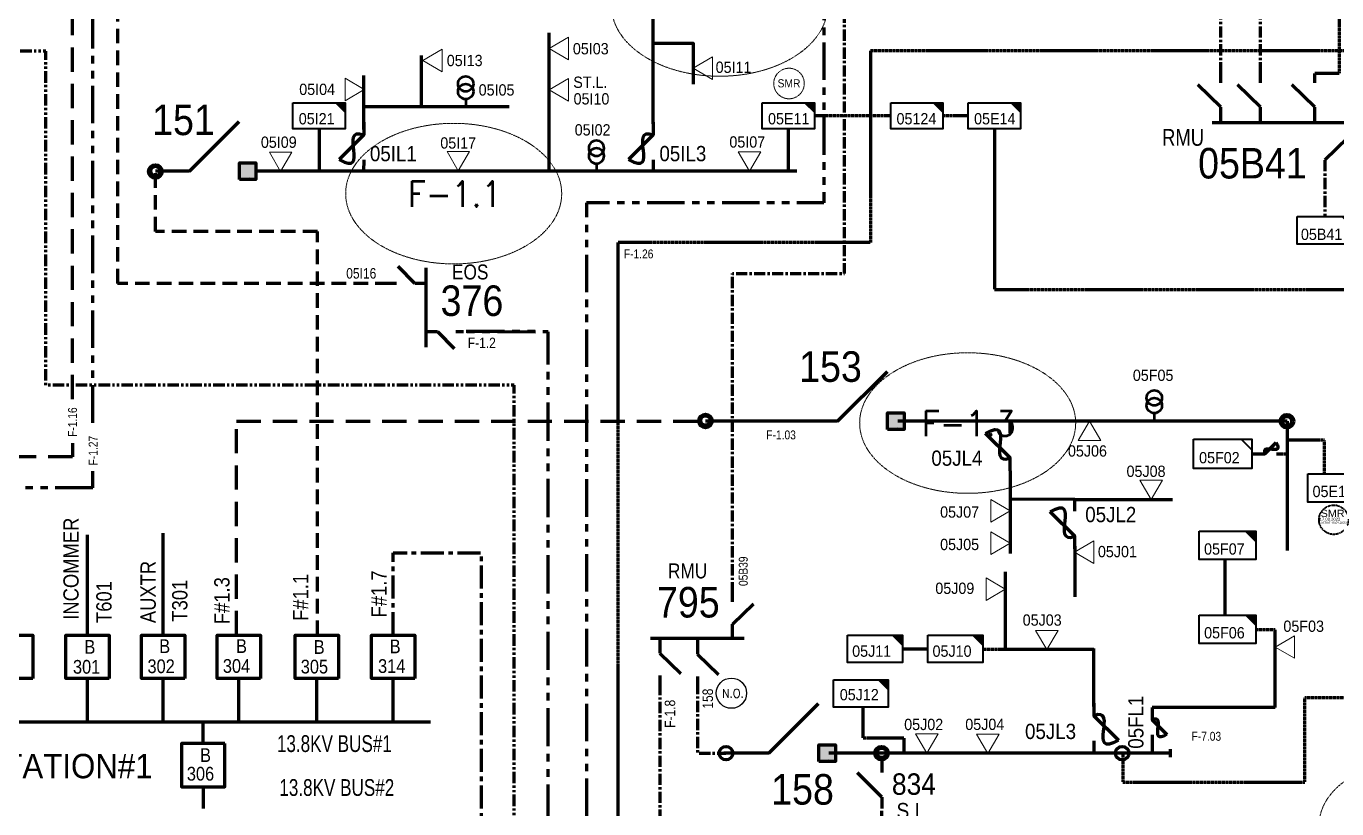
# Model space of a CAD drawing. Header units: metres. Extents: x 65984 to 144644, y -19036 to 23726.
# Drawn here: x 118147.8 to 118576.5, y 20156.4 to 20412.6 of the extents above; entities that cross this region are included whole.
import ezdxf
from ezdxf.enums import TextEntityAlignment as Align

# ---------------------------------------------------------------- set-up
doc = ezdxf.new("R2010")
doc.units = ezdxf.units.M
doc.header["$MEASUREMENT"] = 0
for name, pattern in [('( Center )', [2, 1.25, -0.25, 0.25, -0.25]), ('( Phantom )', [2.5, 1.25, -0.25, 0.25, -0.25, 0.25, -0.25]), ('DGN Style 3', [0.013877, 0, -0.013877]), ('HIDDEN2', [2381.25, 1587.5, -793.75])]:
    doc.linetypes.add(name, pattern=pattern)
doc.layers.get('0').update_dxf_attribs({"color": 95, "lineweight": 40})
for name, color, linetype, lineweight in [('ABS', 7, 'Continuous', 40), ('ABS NUMBER', 112, 'Continuous', 30), ('d_eos', 111, 'Continuous', 40), ('d_eos no', 121, 'Continuous', 40), ('d_fco', 5, 'Continuous', 40), ('d_fco text', 95, 'Continuous', 40), ('d_oh branch', 94, 'Continuous', 40), ('d_switch', 95, 'Continuous', 40), ('d_tf', 1, 'Continuous', 40), ('d_tf no', 6, 'Continuous', 40), ('d_tf_200', 1, 'Continuous', 40), ('d_ug cable', 95, 'Continuous', 40), ('d_ug main line', 95, 'Continuous', 40), ('FDR  1  05', 172, 'Continuous', 40), ('FDR  1  16', 234, 'Continuous', 40), ('fedr no', 95, 'Continuous', 40), ('GRID STATION 01', 7, 'Continuous', 40), ('Level 37', 7, 'Continuous', 0), ('O H MAIN FEEDER', 4, 'Continuous', 100), ('SW N O', 114, 'Continuous', 30)]:
    doc.layers.add(name, color=color, linetype=linetype, lineweight=lineweight)
doc.styles.get("Standard").update_dxf_attribs({"font": 'txt.shx'})
doc.styles.add('Style-Arial', font='arial.ttf')
doc.styles.add('Style-ENGINEERING', font='ENGINEERING.shx')
doc.styles.add('Style-msdefault', font='msdefault.shx')
doc.styles.add('Style-STANDARD', font='STANDARD.shx')

# ---------------------------------------------------------------- blocks, each defined once
blk = doc.blocks.new('TFU_33')
at = {"layer": 'd_tf_200', "color": 31, "linetype": 'Continuous', "lineweight": 53}
blk.add_line((0, 10), (0, 0), dxfattribs=at)
at = {"layer": 'd_tf_200', "color": 31, "linetype": 'Continuous', "lineweight": 53, "extrusion": (0, 0, -1)}
for centre in [(0, 30), (0, 20)]:
    blk.add_circle(centre, 10, dxfattribs=at)
blk = doc.blocks.new('ABS2_1_1')
at = {"color": 0, "linetype": 'ByBlock', "lineweight": -2, "ltscale": 500}
for q in [(-29900, 43500), (0, 0)]:
    blk.add_line((0, 13600), q, dxfattribs=at)
at = {"color": 0, "linetype": 'ByBlock', "lineweight": -2, "ltscale": 500, "flags": 128}
for points in [[(5000, 43600), (-5000, 43600), (-5000, 53600), (5000, 53600)], [(3791, 49653), (3791, 49653), (3791, 49653)]]:
    blk.add_lwpolyline(points, close=True, dxfattribs=at)
at = {"color": 0, "linetype": 'ByBlock', "lineweight": -2, "ltscale": 500}
for points in [[(5000, 43600), (-5000, 43600), (5000, 53600), (-5000, 53600)], [(3791, 49653), (3791, 49653), (3791, 49653)]]:
    blk.add_solid(points, dxfattribs=at)
blk = doc.blocks.new('*U730')
at = {"layer": 'd_fco', "color": 31, "linetype": 'Continuous', "lineweight": 100}
blk.add_line((-4.6, 4.21), (-10.13, 4.21), dxfattribs=at)
at = {"layer": 'd_fco', "color": 31, "linetype": 'Continuous', "lineweight": 100, "extrusion": (0, 0, -1), "flags": 128}
blk.add_lwpolyline([(-13.02, 4.21), (-7.07, 4.21), (4.4, -7.26)], dxfattribs=at)
at = {"layer": 'd_fco', "color": 31, "linetype": 'Continuous', "lineweight": 100}
blk.add_open_spline([(-4.4, -7.26), (-13, 7.69), (11.58, -7.67), (7.07, 4.21)], degree=3, dxfattribs=at)
blk = doc.blocks.new('*U733')
at = {"layer": 'd_fco', "color": 17, "linetype": 'Continuous', "lineweight": 100}
blk.add_line((-4.6, 4.21), (-10.13, 4.21), dxfattribs=at)
at = {"layer": 'd_fco', "color": 17, "linetype": 'Continuous', "lineweight": 100, "flags": 128}
blk.add_lwpolyline([(13.02, 4.21), (7.07, 4.21), (-4.4, -7.26)], dxfattribs=at)
at = {"layer": 'd_fco', "color": 17, "linetype": 'Continuous', "lineweight": 100}
blk.add_open_spline([(-4.4, -7.26), (-13, 7.69), (11.58, -7.67), (7.07, 4.21)], degree=3, dxfattribs=at)
blk = doc.blocks.new('*U734')
at = {"layer": 'd_fco', "color": 22, "linetype": 'Continuous', "lineweight": 100}
blk.add_line((-4.6, 4.21), (-10.13, 4.21), dxfattribs=at)
at = {"layer": 'd_fco', "color": 22, "linetype": 'Continuous', "lineweight": 100, "flags": 128}
blk.add_lwpolyline([(13.02, 4.21), (7.07, 4.21), (-4.4, -7.26)], dxfattribs=at)
at = {"layer": 'd_fco', "color": 22, "linetype": 'Continuous', "lineweight": 100}
blk.add_open_spline([(-4.4, -7.26), (-13, 7.69), (11.58, -7.67), (7.07, 4.21)], degree=3, dxfattribs=at)
blk = doc.blocks.new('TFU_36')
at = {"layer": 'd_tf_200', "color": 17, "linetype": 'Continuous', "lineweight": 53}
blk.add_line((0, 10), (0, 0), dxfattribs=at)
for centre in [(0, 30), (0, 20)]:
    blk.add_circle(centre, 10, dxfattribs=at)
blk = doc.blocks.new('TF_8')
at = {"color": 0, "linetype": 'ByBlock', "lineweight": -2}
blk.add_line((6.3, 4.95), (9.9, 1.35), dxfattribs=at)
blk.add_3dface([(-10.1, 4.95), (9.9, 4.95), (9.9, -5.05), (-10.1, -5.05)], dxfattribs=at)
blk = doc.blocks.new('exist.us-1000kva')
at = {"color": 0, "linetype": 'ByBlock', "lineweight": -2, "flags": 128}
blk.add_lwpolyline([(39.99, 12.92), (32.8, 20), (40, 20)], close=True, dxfattribs=at)
at = {"color": 0, "linetype": 'ByBlock', "lineweight": -2, "extrusion": (0, 0, -1)}
blk.add_solid([(-39.99, 12.92), (-32.8, 20), (-40, 20)], dxfattribs=at)
at = {"color": 0, "linetype": 'ByBlock', "lineweight": -2, "xscale": 2, "yscale": 2}
blk.add_blockref('TF_8', (20.2, 10.1), dxfattribs=at)
blk = doc.blocks.new('*U747')
at = {"layer": 'ABS', "color": 7, "linetype": 'Continuous', "lineweight": 211, "ltscale": 0.118412}
for p, q in [((-8.34, 8.15), (-15.75, 8.15)), ((-8.34, 8.15), (7.94, -8.13)), ((15.74, 8.15), (8.33, 8.15))]:
    blk.add_line(p, q, dxfattribs=at)
blk = doc.blocks.new('*U892')
at = {"layer": 'SW N O', "color": 3}
blk.add_circle((0, 0), 16.8, dxfattribs=at)
at = {"layer": 'SW N O', "color": 3, "style": 'Style-STANDARD'}
blk.add_text('N.O.', height=9.6, dxfattribs=at).set_placement((1.7, -0.2), align=Align.MIDDLE_CENTER)
blk = doc.blocks.new('TRA1_158')
at = {"layer": 'd_tf', "color": 31, "linetype": 'Continuous', "lineweight": 0, "ltscale": 0.000258695, "flags": 128}
blk.add_lwpolyline([(10, -17), (0, 0), (-10, -17)], close=True, dxfattribs=at)
blk = doc.blocks.new('TRA1_157')
at = {"layer": 'd_tf', "color": 31, "linetype": 'Continuous', "lineweight": 0, "ltscale": 0.000258695, "xscale": 1.000046566207833, "yscale": 1.000046566207833, "zscale": 1.000046566207833, "rotation": 180}
blk.add_blockref('TRA1_158', (0, 0), dxfattribs=at)
blk = doc.blocks.new('TRA1_164')
at = {"layer": 'd_tf', "color": 22, "linetype": 'Continuous', "lineweight": 0, "ltscale": 0.000236265, "extrusion": (0, 0, -1), "flags": 128}
blk.add_lwpolyline([(-10, -17), (0, 0), (10, -17)], close=True, dxfattribs=at)
blk = doc.blocks.new('TRA1_163')
at = {"layer": 'd_tf', "color": 22, "linetype": 'Continuous', "lineweight": 0, "ltscale": 0.000236265, "xscale": 1.000046566207833, "yscale": 1.000046566207833, "zscale": 1.000046566207833, "rotation": 180}
blk.add_blockref('TRA1_164', (0, 0), dxfattribs=at)
blk = doc.blocks.new('TRA1_166')
at = {"layer": 'd_tf', "color": 17, "linetype": 'Continuous', "lineweight": 0, "ltscale": 0.000236169, "extrusion": (0, 0, -1), "flags": 128}
blk.add_lwpolyline([(-10, -17), (0, 0), (10, -17)], close=True, dxfattribs=at)
blk = doc.blocks.new('TRA1_165')
at = {"layer": 'd_tf', "color": 17, "linetype": 'Continuous', "lineweight": 0, "ltscale": 0.000236169, "xscale": 1.000046566207834, "yscale": 1.000046566207834, "zscale": 1.000046566207834, "rotation": 180}
blk.add_blockref('TRA1_166', (0, 0), dxfattribs=at)
blk = doc.blocks.new('TRA1_168')
at = {"layer": 'd_tf', "color": 17, "linetype": 'Continuous', "lineweight": 0, "ltscale": 0.000236265, "extrusion": (0, 0, -1), "flags": 128}
blk.add_lwpolyline([(-10, -17), (0, 0), (10, -17)], close=True, dxfattribs=at)
blk = doc.blocks.new('TRA1_167')
at = {"layer": 'd_tf', "color": 17, "linetype": 'Continuous', "lineweight": 0, "ltscale": 0.000236265, "xscale": 1.000046566207833, "yscale": 1.000046566207833, "zscale": 1.000046566207833, "rotation": 180}
blk.add_blockref('TRA1_168', (0, 0), dxfattribs=at)
blk = doc.blocks.new('*U3828')
at = {"color": 2, "linetype": 'DGN Style 3'}
blk.add_circle((0, 0), 40.1, dxfattribs=at)
at = {"color": 1, "style": 'Style-ENGINEERING', "width": 1.09375}
blk.add_text('SMR', height=20.04, dxfattribs=at).set_placement((29.5, 7.3), align=Align.RIGHT)
at = {"color": 7, "true_color": 0xffffff, "insert": (-35.1, -5.1), "char_height": 5.833, "width": 324.554, "attachment_point": 1}
blk.add_mtext('\\fCalibri|b0|i0|c178178|p39;ACTIVE 18.09.2023\\P', dxfattribs=at)

msp = doc.modelspace()

# ---------------------------------------------------------------- linework, layer by layer
at = {"layer": 'd_eos', "color": 7, "linetype": 'Continuous', "lineweight": 211, "ltscale": 0.679005}
for p, q in [((118538.54, 20394.03), (118538.54, 20397.06)), ((118551.52, 20394.03), (118551.52, 20397.06)), ((118569.27, 20394.03), (118569.27, 20397.06)), ((118538.54, 20386.03), (118531.02, 20393.33)), ((118551.52, 20386.03), (118544, 20393.33)), ((118569.27, 20386.03), (118561.75, 20393.33)), ((118538.54, 20381.04), (118538.54, 20386.03)), ((118551.52, 20381.04), (118551.52, 20386.03)), ((118569.27, 20381.04), (118569.27, 20386.03)), ((118535.68, 20381.04), (118586.22, 20381.04)), ((118580.04, 20376.05), (118572.52, 20368.75))]:
    msp.add_line(p, q, dxfattribs=at)
at = {"layer": 'd_eos', "color": 7, "linetype": 'Continuous', "lineweight": 211, "ltscale": 0.54966}
for p, q in [((118274.91, 20328.32), (118269.46, 20333.93)), ((118278.64, 20307.54), (118278.64, 20333.45)), ((118268.94, 20328.32), (118266.68, 20328.32)), ((118278.64, 20328.32), (118274.91, 20328.32)), ((118278.64, 20312.67), (118282.36, 20312.67)), ((118282.36, 20312.67), (118287.81, 20307.06)), ((118288.33, 20312.67), (118290.59, 20312.67))]:
    msp.add_line(p, q, dxfattribs=at)
at = {"layer": 'd_eos', "color": 7, "linetype": 'Continuous', "lineweight": 211, "ltscale": 0.625574}
for p, q in [((118378.85, 20224.12), (118378.85, 20226.88)), ((118378.85, 20216.82), (118385.71, 20223.48)), ((118378.85, 20212.26), (118378.85, 20216.82)), ((118352.04, 20212.26), (118382.64, 20212.26)), ((118355.04, 20211.9), (118355.04, 20207.35)), ((118367.38, 20211.6), (118367.38, 20207.04)), ((118355.05, 20207.35), (118361.91, 20200.69)), ((118367.38, 20207.04), (118374.24, 20200.38)), ((118355.04, 20200.05), (118355.04, 20197.28)), ((118367.38, 20199.75), (118367.38, 20196.98))]:
    msp.add_line(p, q, dxfattribs=at)
at = {"layer": 'd_oh branch', "color": 31, "linetype": 'Continuous', "lineweight": 100}
for p, q in [((118352.87, 20380.54), (118352.87, 20428.51)), ((118318.84, 20365.11), (118318.84, 20410.38)), ((118277.09, 20386.2), (118277.09, 20402.96)), ((118258.18, 20378.7), (118258.19, 20396.46)), ((118305.72, 20386.2), (118258.19, 20386.2))]:
    msp.add_line(p, q, dxfattribs=at)
at = {"layer": 'd_oh branch', "color": 17, "linetype": 'Continuous', "lineweight": 100}
for p, q in [((118469.6, 20267.07), (118469.61, 20239.99)), ((118490.77, 20257.65), (118469.61, 20257.69)), ((118490.77, 20257.65), (118522.72, 20257.65)), ((118490.76, 20242.36), (118490.76, 20225.81))]:
    msp.add_line(p, q, dxfattribs=at)
at = {"layer": 'd_oh branch', "color": 22, "linetype": 'Continuous', "lineweight": 100}
for p, q in [((118468.06, 20208.51), (118468.06, 20233.95)), ((118497, 20208.51), (118468.06, 20208.51)), ((118497, 20189.89), (118497, 20208.9)), ((118556.32, 20189.56), (118516.08, 20189.56)), ((118516.08, 20189.56), (118516.08, 20187.08)), ((118516.08, 20178.3), (118516.08, 20174.6)), ((118522.1, 20173.3), (118522.1, 20175.91))]:
    msp.add_line(p, q, dxfattribs=at)
at = {"layer": 'd_oh branch', "color": 31, "linetype": 'Continuous', "lineweight": 100, "flags": 128}
msp.add_lwpolyline([(118352.87, 20407), (118366, 20407), (118366, 20393.61)], dxfattribs=at)
at = {"layer": 'd_oh branch', "color": 22, "linetype": 'Continuous', "lineweight": 100, "flags": 128}
msp.add_lwpolyline([(118556.32, 20189.56), (118556.32, 20215.02)], dxfattribs=at)
at = {"layer": 'd_oh branch', "color": 17, "linetype": 'Continuous', "lineweight": 100}
msp.add_circle((118560.17, 20283.27), 1.55, dxfattribs=at)
at = {"layer": 'd_ug cable', "color": 31, "linetype": 'DGN Style 3', "lineweight": 100}
for p, q in [((118430.57, 20383.21), (118405.6, 20383.21)), ((118455.94, 20383.21), (118447.42, 20383.21)), ((118243.57, 20378.94), (118243.57, 20365.11)), ((118397.07, 20378.94), (118397.07, 20365.11))]:
    msp.add_line(p, q, dxfattribs=at)
at = {"layer": 'd_ug cable', "color": 7, "linetype": 'HIDDEN2', "lineweight": 158, "ltscale": 0.003}
msp.add_line((118266.74, 20328.32), (118177.59, 20328.32), dxfattribs=at)
at = {"layer": 'd_ug cable', "color": 17, "linetype": 'DGN Style 3', "lineweight": 100}
for p, q in [((118548.65, 20272.57), (118551.72, 20272.57)), ((118558.49, 20272.57), (118560.51, 20272.57))]:
    msp.add_line(p, q, dxfattribs=at)
at = {"layer": 'd_ug cable', "color": 7, "linetype": 'Continuous', "lineweight": 158}
for p, q in [((118167.81, 20213.23), (118167.81, 20246.04)), ((118192.56, 20213.23), (118192.56, 20246.58))]:
    msp.add_line(p, q, dxfattribs=at)
at = {"layer": 'd_ug cable', "color": 22, "linetype": 'DGN Style 3', "lineweight": 100}
for p, q in [((118539.95, 20219.81), (118539.95, 20237.97)), ((118556.32, 20215.02), (118550.01, 20215.02)), ((118434.36, 20208.73), (118442.75, 20208.73)), ((118468.06, 20208.51), (118460.65, 20208.51))]:
    msp.add_line(p, q, dxfattribs=at)
at = {"layer": 'd_ug cable', "color": 22, "linetype": 'DGN Style 3', "lineweight": 211}
msp.add_line((118566.03, 20192.86), (118591.02, 20192.86), dxfattribs=at)
at = {"layer": 'd_ug cable', "color": 7, "linetype": 'DGN Style 3', "lineweight": 158, "flags": 128}
msp.add_lwpolyline([(118577.23, 20562.46), (118577.23, 20481.67), (118577.23, 20481.67), (118577.23, 20397.06), (118569.27, 20397.06)], dxfattribs=at)
at = {"layer": 'd_ug cable', "color": 7, "linetype": 'HIDDEN2', "lineweight": 158, "ltscale": 0.003}
msp.add_lwpolyline([(118187.71, 20418.85), (118177.59, 20418.85), (118177.59, 20328.32)], dxfattribs=at)
at = {"layer": 'd_ug cable', "color": 111, "linetype": 'DGN Style 3', "lineweight": 158, "flags": 128}
msp.add_lwpolyline([(118615.69, 20404.5), (118423.9, 20404.5), (118423.9, 20341.7), (118341.29, 20341.7), (118341.29, 19972.63)], dxfattribs=at)
at = {"layer": 'd_ug cable', "color": 31, "linetype": 'DGN Style 3', "lineweight": 100, "flags": 128}
msp.add_lwpolyline([(118464.47, 20378.94), (118464.47, 20326.38), (118634.95, 20326.38), (118634.95, 20346.29)], dxfattribs=at)
at = {"layer": 'd_ug cable', "color": 31, "linetype": 'HIDDEN2', "lineweight": 200, "ltscale": 0.003}
msp.add_lwpolyline([(118243.02, 20213.23), (118243.02, 20345.36), (118192.76, 20345.36), (118192.76, 20345.36), (118190.04, 20345.36), (118190.04, 20365.14)], dxfattribs=at)
at = {"layer": 'd_ug cable', "color": 17, "linetype": 'DGN Style 3', "lineweight": 100, "flags": 128}
msp.add_lwpolyline([(118572.47, 20266.06), (118572.47, 20277.08), (118560.22, 20277.08)], dxfattribs=at)
at = {"layer": 'd_ug cable', "color": 22, "linetype": 'DGN Style 3', "lineweight": 211, "flags": 128}
msp.add_lwpolyline([(118506.51, 20175.15), (118506.51, 20165.16), (118566.03, 20165.16), (118566.03, 20192.86)], dxfattribs=at)
at = {"layer": 'd_ug cable', "color": 22, "linetype": 'DGN Style 3', "lineweight": 100, "flags": 128}
msp.add_lwpolyline([(118435, 20174.6), (118435, 20179.5), (118421.6, 20179.5), (118421.6, 20189.67)], dxfattribs=at)
at = {"layer": 'd_ug cable', "color": 2, "linetype": 'DGN Style 3', "lineweight": 13}
msp.add_circle((118397.3, 20393.79), 5, dxfattribs=at)
at = {"layer": 'd_ug main line', "color": 7, "linetype": '( Center )', "lineweight": 140, "ltscale": 2.94}
msp.add_line((118572.52, 20368.75), (118572.52, 20350.21), dxfattribs=at)
at = {"layer": 'd_ug main line', "color": 160, "linetype": 'HIDDEN2', "lineweight": 140, "ltscale": 0.005}
for points in [[(118162.94, 20290.51), (118162.94, 20651.95), (118367.4, 20651.95), (118367.4, 20866.48), (118478.22, 20866.48)], [(118162.94, 20276.05), (118162.94, 20276.05), (118162.94, 20271.62), (117882.05, 20271.62), (117882.05, 20213.23)]]:
    msp.add_lwpolyline(points, dxfattribs=at)
at = {"layer": 'd_ug main line', "color": 234, "linetype": '( Phantom )', "lineweight": 158, "ltscale": 9.8, "flags": 128}
for points in [[(118169.55, 20282.76), (118169.55, 20640.82), (118222.88, 20640.82), (118222.88, 20631.15)], [(118169.55, 20261.5), (118169.55, 20266.95)], [(118169.55, 20261.5), (118069.42, 20261.5), (118069.42, 20073.71), (117956.8, 20073.71), (117956.8, 20128.11)]]:
    msp.add_lwpolyline(points, dxfattribs=at)
at = {"layer": 'd_ug main line', "color": 4, "linetype": '( Phantom )', "lineweight": 140, "ltscale": 9.8, "flags": 128}
msp.add_lwpolyline([(118628.27, 20579.58), (118628.27, 20570.17), (118599.44, 20570.17), (118599.44, 20445.7), (118408.64, 20445.7), (118408.64, 20354.72), (118331.09, 20354.72), (118331.09, 20005.02), (117769.6, 20005.02)], dxfattribs=at)
at = {"layer": 'd_ug main line', "color": 7, "linetype": '( Center )', "lineweight": 140, "ltscale": 2.94, "flags": 128}
for points in [[(118538.54, 20397.06), (118538.54, 20502.11), (118566.51, 20502.11), (118566.51, 20553.77), (118619.81, 20553.77)], [(118551.52, 20397.06), (118551.52, 20423.98), (118556.54, 20423.98)]]:
    msp.add_lwpolyline(points, dxfattribs=at)
at = {"layer": 'd_ug main line', "color": 98, "linetype": '( Center )', "lineweight": 140, "ltscale": 2.94, "flags": 128}
for points in [[(118378.85, 20226.88), (118378.85, 20331.58), (118415.49, 20331.58), (118415.49, 20432.66), (118598.39, 20432.66)], [(118355.04, 20197.28), (118355.04, 20064.11)]]:
    msp.add_lwpolyline(points, dxfattribs=at)
at = {"layer": 'd_ug main line', "color": 13, "linetype": '( Phantom )', "lineweight": 158, "ltscale": 3, "flags": 128}
msp.add_lwpolyline([(118267.81, 20091.92), (118307.44, 20091.92), (118307.44, 20295.06), (118154.21, 20295.06), (118154.21, 20404.43), (118114.71, 20404.43)], dxfattribs=at)
at = {"layer": 'd_ug main line', "color": 7, "linetype": '( Phantom )', "lineweight": 158, "ltscale": 10, "flags": 128}
msp.add_lwpolyline([(118242.81, 20077.59), (118318.53, 20077.59), (118318.53, 20312.56), (118290.57, 20312.64), (118290.57, 20312.64), (118315.5, 20312.56)], dxfattribs=at)
at = {"layer": 'd_ug main line', "color": 17, "linetype": 'HIDDEN2', "lineweight": 140, "ltscale": 0.005}
msp.add_lwpolyline([(118216.58, 20213.23), (118216.58, 20283.27), (118370, 20283.27)], dxfattribs=at)
at = {"layer": 'd_ug main line', "color": 22, "linetype": '( Center )', "lineweight": 140, "ltscale": 2.94, "flags": 128}
msp.add_lwpolyline([(118367.38, 20197.61), (118367.38, 20174.6), (118376.65, 20174.6)], dxfattribs=at)
at = {"layer": 'd_ug main line', "color": 22, "linetype": '( Phantom )', "lineweight": 100, "ltscale": 10, "flags": 128}
msp.add_lwpolyline([(125145.86, 19951.46), (118427.64, 19951.46), (118427.64, 20158.21)], dxfattribs=at)
at = {"layer": 'FDR  1  16', "color": 55, "linetype": '( Center )', "lineweight": 140, "ltscale": 6, "flags": 128}
msp.add_lwpolyline([(118267.83, 20213.23), (118267.83, 20240.2), (118296.64, 20240.2), (118296.64, 20125.13), (118378.32, 20125.13)], dxfattribs=at)
at = {"layer": 'fedr no', "color": 82, "linetype": 'DGN Style 3', "lineweight": 13, "true_color": 0x1dc70e}
for centre, major_axis in [((118374.58, 20419.17), (35.33, 0)), ((118287.61, 20357.75), (35.33, 0)), ((118455.74, 20282.66), (35.33, 0)), ((118603.74, 20151.15), (33.02, 0))]:
    msp.add_ellipse(centre, major_axis=major_axis, ratio=0.651175, dxfattribs=at)
at = {"layer": 'GRID STATION 01', "color": 7, "lineweight": 211, "ltscale": 0.379284}
for p, q in [((118167.81, 20184.74), (118167.81, 20199.04)), ((118192.56, 20184.74), (118192.56, 20199.04))]:
    msp.add_line(p, q, dxfattribs=at)
at = {"layer": 'GRID STATION 01', "color": 17, "lineweight": 211, "ltscale": 0.379284}
msp.add_line((118217.29, 20184.74), (118217.29, 20199.04), dxfattribs=at)
at = {"layer": 'GRID STATION 01', "color": 31, "lineweight": 211, "ltscale": 0.379284}
msp.add_line((118242.81, 20184.74), (118242.81, 20199.04), dxfattribs=at)
at = {"layer": 'GRID STATION 01', "color": 55, "lineweight": 211, "ltscale": 0.379284}
msp.add_line((118267.81, 20184.74), (118267.81, 20199.04), dxfattribs=at)
at = {"layer": 'GRID STATION 01', "lineweight": 211, "ltscale": 0.379284}
for p, q in [((118280.01, 20184.74), (118105.12, 20184.75)), ((118205.63, 20177.73), (118205.63, 20184.74)), ((118205.63, 20163.54), (118205.63, 20156.53))]:
    msp.add_line(p, q, dxfattribs=at)
at = {"layer": 'GRID STATION 01', "color": 215, "lineweight": 106, "ltscale": 0.379284, "flags": 128}
msp.add_lwpolyline([(118149.91, 20199.04), (118135.71, 20199.04), (118135.71, 20213.23), (118149.91, 20213.23)], close=True, dxfattribs=at)
at = {"layer": 'GRID STATION 01', "color": 7, "lineweight": 106, "ltscale": 0.379284, "flags": 128}
for points in [[(118174.91, 20199.04), (118160.71, 20199.04), (118160.71, 20213.23), (118174.91, 20213.23)], [(118199.66, 20199.04), (118185.47, 20199.04), (118185.47, 20213.23), (118199.66, 20213.23)]]:
    msp.add_lwpolyline(points, close=True, dxfattribs=at)
at = {"layer": 'GRID STATION 01', "color": 17, "lineweight": 106, "ltscale": 0.379284, "flags": 128}
msp.add_lwpolyline([(118224.39, 20199.04), (118210.2, 20199.04), (118210.2, 20213.23), (118224.39, 20213.23)], close=True, dxfattribs=at)
at = {"layer": 'GRID STATION 01', "color": 31, "lineweight": 106, "ltscale": 0.379284, "flags": 128}
msp.add_lwpolyline([(118249.91, 20199.04), (118235.71, 20199.04), (118235.71, 20213.23), (118249.91, 20213.23)], close=True, dxfattribs=at)
at = {"layer": 'GRID STATION 01', "color": 55, "lineweight": 106, "ltscale": 0.379284, "flags": 128}
msp.add_lwpolyline([(118274.91, 20199.04), (118260.71, 20199.04), (118260.71, 20213.23), (118274.91, 20213.23)], close=True, dxfattribs=at)
at = {"layer": 'GRID STATION 01', "lineweight": 106, "ltscale": 0.379284, "flags": 128}
msp.add_lwpolyline([(118212.72, 20177.73), (118198.53, 20177.73), (118198.53, 20163.54), (118212.72, 20163.54)], close=True, dxfattribs=at)
at = {"layer": 'O H MAIN FEEDER', "color": 31, "lineweight": 211, "ltscale": 0.488306}
for p, q in [((118200.2, 20365.11), (118190.09, 20365.11)), ((118399.89, 20365.11), (118222.43, 20365.11))]:
    msp.add_line(p, q, dxfattribs=at)
at = {"layer": 'O H MAIN FEEDER', "color": 17, "lineweight": 211, "ltscale": 0.488306}
for p, q in [((118406.4, 20283.27), (118370, 20283.27)), ((118560.2, 20283.27), (118432.85, 20283.27)), ((118560.22, 20283.27), (118560.22, 20240.96))]:
    msp.add_line(p, q, dxfattribs=at)
at = {"layer": 'O H MAIN FEEDER', "color": 22, "lineweight": 211, "ltscale": 0.488306}
for p, q in [((118385.92, 20174.6), (118375.95, 20174.6)), ((118522.1, 20174.6), (118410.29, 20174.6))]:
    msp.add_line(p, q, dxfattribs=at)
at = {"layer": 'O H MAIN FEEDER', "color": 31, "lineweight": 211, "ltscale": 0.488306}
for centre, radius in [((118190.04, 20364.99), 2.21), ((118190.04, 20365.14), 1.55)]:
    msp.add_circle(centre, radius, dxfattribs=at)
at = {"layer": 'O H MAIN FEEDER', "color": 17, "lineweight": 211, "ltscale": 0.488306}
for centre, radius in [((118369.96, 20283.35), 2.21), ((118369.96, 20283.49), 1.55), ((118560.18, 20283.27), 2.21), ((118560.22, 20283.27), 1.55)]:
    msp.add_circle(centre, radius, dxfattribs=at)
at = {"layer": 'O H MAIN FEEDER', "color": 22, "lineweight": 211, "ltscale": 0.488306}
for centre, radius in [((118376.69, 20174.6), 2.21), ((118427.57, 20174.6), 2.21), ((118427.62, 20174.69), 1.55), ((118506.26, 20174.6), 2.21)]:
    msp.add_circle(centre, radius, dxfattribs=at)

# ---------------------------------------------------------------- block references
at = {"color": 1, "xscale": 0.12, "yscale": 0.12, "zscale": 0.12}
msp.add_blockref('*U3828', (118575.48, 20251.01), dxfattribs=at)
at = {"layer": 'ABS', "color": 7, "linetype": 'Continuous', "lineweight": 211, "ltscale": 0.812883, "xscale": 0.0005446322480400587, "yscale": 0.0005446322480400587, "zscale": 0.000360672857092237, "rotation": 269.9999999999997}
for p in [(118193.75, 20365.11), (118405.78, 20283.27), (118383.3, 20174.6)]:
    msp.add_blockref('ABS2_1_1', p, dxfattribs=at)
at = {"layer": 'ABS', "color": 7, "linetype": 'Continuous', "lineweight": 211, "ltscale": 0.118412, "extrusion": (0, 0, -1), "xscale": 0.4899999999999999, "yscale": 0.4899999999999999, "zscale": 0.4899999999999999, "rotation": 89.9999999999999}
msp.add_blockref('*U747', (-118423.65, 20164.24), dxfattribs=at)
at = {"layer": 'd_fco', "color": 31, "linetype": 'Continuous', "lineweight": 100, "extrusion": (0, 0, -1), "xscale": 0.7, "yscale": 0.7, "zscale": 0.7, "rotation": 90.0355421371782}
for p in [(-118255.22, 20372.04), (-118349.92, 20372.04)]:
    msp.add_blockref('*U730', p, dxfattribs=at)
at = {"layer": 'd_fco', "color": 17, "linetype": 'Continuous', "lineweight": 100}
for p, xscale, yscale, zscale, rotation in [((118466.66, 20276.18), 0.7000000000000001, 0.7000000000000001, 0.7000000000000001, 269.9644578622517), ((118555.24, 20273.93), 0.3212103190568023, 0.3212103190568023, 0.3212103190568023, 179.9644578622517), ((118487.81, 20250.56), 0.7000000000000001, 0.7000000000000001, 0.7000000000000001, 269.9644578622517)]:
    msp.add_blockref('*U733', p, dxfattribs=dict(at, xscale=xscale, yscale=yscale, zscale=zscale, rotation=rotation))
at = {"layer": 'd_fco', "color": 22, "linetype": 'Continuous', "lineweight": 100, "rotation": 89.96445786225169}
for p, xscale, yscale, zscale in [((118499.95, 20181.91), 0.7000000000000001, 0.7000000000000001, 0.7000000000000001), ((118517.84, 20182.56), 0.4211744606052049, 0.4211744606052049, 0.4211744606052049)]:
    msp.add_blockref('*U734', p, dxfattribs=dict(at, xscale=xscale, yscale=yscale, zscale=zscale))
at = {"layer": 'd_tf', "color": 31, "linetype": 'Continuous', "lineweight": 0, "ltscale": 0.000258695, "extrusion": (0, 0, -1), "xscale": 0.37, "yscale": 0.37, "zscale": 0.37}
for p, rotation in [((-118318.84, 20405.29), 89.99999999999999), ((-118318.84, 20391.71), 89.99999999999999), ((-118289.13, 20365.24), 359.9999999999999)]:
    msp.add_blockref('TRA1_157', p, dxfattribs=dict(at, rotation=rotation))
at = {"layer": 'd_tf', "color": 31, "linetype": 'Continuous', "lineweight": 0, "ltscale": 0.000258695, "xscale": 0.37, "yscale": 0.37, "zscale": 0.37}
for p, rotation in [((118277.53, 20401.31), 269.9999999999999), ((118366, 20398.8), 270), ((118258.37, 20391.82), 89.99999999999997), ((118231.01, 20365.04), 359.9999999999999), ((118384.41, 20365.12), 359.9999999999999)]:
    msp.add_blockref('TRA1_157', p, dxfattribs=dict(at, rotation=rotation))
at = {"layer": 'd_tf', "color": 17, "linetype": 'Continuous', "lineweight": 0, "ltscale": 0.000236265, "extrusion": (0, 0, -1), "xscale": 0.37, "yscale": 0.37, "zscale": 0.37, "rotation": 179.9999999999999}
msp.add_blockref('TRA1_167', (-118495.61, 20283.27), dxfattribs=at)
at = {"layer": 'd_tf', "color": 17, "linetype": 'Continuous', "lineweight": 0, "ltscale": 0.000236265, "xscale": 0.37, "yscale": 0.37, "zscale": 0.37, "rotation": 359.9999999999999}
msp.add_blockref('TRA1_167', (118515.74, 20257.65), dxfattribs=at)
at = {"layer": 'd_tf', "color": 17, "linetype": 'Continuous', "lineweight": 0, "ltscale": 0.000236169, "extrusion": (0, 0, -1), "xscale": 0.37, "yscale": 0.37, "zscale": 0.37, "rotation": 269.9999999999999}
for p in [(-118469.61, 20253.96), (-118469.61, 20243.33)]:
    msp.add_blockref('TRA1_165', p, dxfattribs=at)
at = {"layer": 'd_tf', "color": 17, "linetype": 'Continuous', "lineweight": 0, "ltscale": 0.000236169, "xscale": 0.37, "yscale": 0.37, "zscale": 0.37, "rotation": 269.9999999999999}
msp.add_blockref('TRA1_165', (118490.73, 20240.41), dxfattribs=at)
at = {"layer": 'd_tf', "color": 22, "linetype": 'Continuous', "lineweight": 0, "ltscale": 0.000236265, "extrusion": (0, 0, -1), "xscale": 0.37, "yscale": 0.37, "zscale": 0.37}
for p, rotation in [((-118468.05, 20228.28), 270.0000000000001), ((-118556.32, 20209.35), 89.99999999999997), ((-118442.38, 20174.6), 359.9999999999999)]:
    msp.add_blockref('TRA1_163', p, dxfattribs=dict(at, rotation=rotation))
at = {"layer": 'd_tf', "color": 22, "linetype": 'Continuous', "lineweight": 0, "ltscale": 0.000236265, "xscale": 0.37, "yscale": 0.37, "zscale": 0.37}
msp.add_blockref('TRA1_163', (118481.66, 20208.51), dxfattribs=at)
at = {"layer": 'd_tf', "color": 22, "linetype": 'Continuous', "lineweight": 0, "ltscale": 0.000236265, "extrusion": (0, 0, -1), "xscale": 0.37, "yscale": 0.37, "zscale": 0.37}
msp.add_blockref('TRA1_163', (-118462.38, 20174.52), dxfattribs=at)
at = {"layer": 'd_tf_200', "color": 31, "linetype": 'Continuous', "lineweight": 53, "extrusion": (0, 0, -1), "xscale": 0.25, "yscale": 0.25, "zscale": 0.25, "rotation": 359.9999999999999}
msp.add_blockref('TFU_33', (-118291.54, 20386.17), dxfattribs=at)
at = {"layer": 'd_tf_200', "color": 31, "linetype": 'Continuous', "lineweight": 53, "xscale": 0.25, "yscale": 0.25, "zscale": 0.25, "rotation": 359.9999999999999}
msp.add_blockref('TFU_33', (118334.28, 20365.11), dxfattribs=at)
at = {"layer": 'd_tf_200', "color": 17, "linetype": 'Continuous', "lineweight": 53, "xscale": 0.25, "yscale": 0.25, "zscale": 0.25, "rotation": 359.9999999999998}
msp.add_blockref('TFU_36', (118516.79, 20283.37), dxfattribs=at)
at = {"layer": 'FDR  1  05', "color": 31, "linetype": 'Continuous', "lineweight": 40, "xscale": 0.4267622666565712, "yscale": 0.4267622666565712, "zscale": 0.4267622666565712, "rotation": 359.9999999999999}
for p in [(118235.03, 20378.94), (118430.57, 20378.94), (118455.94, 20378.94)]:
    msp.add_blockref('exist.us-1000kva', p, dxfattribs=at)
at = {"layer": 'FDR  1  05', "color": 2, "linetype": 'Continuous', "lineweight": 40, "zscale": 0.4267622666565712, "rotation": 359.9999999999999}
for p, xscale, yscale in [((118388.53, 20378.94), 0.4267622666565712, 0.4267622666565712), ((118566.96, 20256.8), 0.4630510006237882, 0.4630510006237882)]:
    msp.add_blockref('exist.us-1000kva', p, dxfattribs=dict(at, xscale=xscale, yscale=yscale))
at = {"layer": 'FDR  1  05', "color": 7, "linetype": 'Continuous', "lineweight": 40, "xscale": 0.4511954598007759, "yscale": 0.4511954598007759, "zscale": 0.4267622666565712, "rotation": 359.9999999999999}
msp.add_blockref('exist.us-1000kva', (118563.49, 20341.19), dxfattribs=at)
at = {"layer": 'FDR  1  05', "color": 17, "linetype": 'Continuous', "lineweight": 40, "xscale": 0.9519208264313698, "yscale": 0.9519208264313698, "zscale": 0.4267622666565712, "rotation": 359.9999999999999}
msp.add_blockref('TF_8', (118539.22, 20272.62), dxfattribs=at)
at = {"layer": 'FDR  1  05', "color": 22, "linetype": 'Continuous', "lineweight": 40, "zscale": 0.4267622666565712, "rotation": 359.9999999999999}
for p, xscale, yscale in [((118531.47, 20237.97), 0.4630510006237882, 0.4630510006237882), ((118531.49, 20210.55), 0.4630510006237882, 0.4630510006237882), ((118416.47, 20204.25), 0.4474623447902317, 0.4474623447902317), ((118442.75, 20204.25), 0.4474623447902317, 0.4474623447902317), ((118411.86, 20189.67), 0.4474623447902317, 0.4474623447902317)]:
    msp.add_blockref('exist.us-1000kva', p, dxfattribs=dict(at, xscale=xscale, yscale=yscale))
at = {"layer": 'SW N O', "color": 3, "xscale": 0.2950694635422144, "yscale": 0.2950694635422144, "zscale": 0.2950694635422144}
msp.add_blockref('*U892', (118378.46, 20194.24), dxfattribs=at)

# ---------------------------------------------------------------- texts
at = {"layer": 'ABS NUMBER', "color": 7, "lineweight": 140, "style": 'Style-Arial', "width": 0.88}
for s, height, p in [('151', 10, (118188.96, 20376.9)), ('153', 10, (118400.61, 20296.14)), ('158', 10, (118391.47, 20157.76)), ('S.L.', 5.081, (118432.48, 20153.23))]:
    msp.add_text(s, height=height, dxfattribs=at).set_placement(p)
msp.add_text('834', height=7.024, dxfattribs=at).set_placement((118445.36, 20160.97), align=Align.RIGHT)
at = {"layer": 'd_eos no', "color": 7, "linetype": 'Continuous', "lineweight": 53, "style": 'Style-msdefault', "width": 0.818182}
msp.add_text('RMU', height=5.5, dxfattribs=at).set_placement((118519.34, 20378.9), align=Align.TOP_LEFT)
at = {"layer": 'd_eos no', "color": 7, "linetype": 'Continuous', "lineweight": 140, "style": 'Style-Arial', "width": 0.88}
for s, p in [('05B41', (118531.12, 20372.7)), ('376', (118283.33, 20327.71)), ('795', (118354.11, 20229.01))]:
    msp.add_text(s, height=10, dxfattribs=at).set_placement(p, align=Align.TOP_LEFT)
at = {"layer": 'd_fco text', "color": 31, "linetype": 'Continuous', "lineweight": 80, "style": 'Style-msdefault', "width": 0.916667}
for s, p in [('05IL1', (118260.21, 20373.35)), ('05IL3', (118354.91, 20373.35))]:
    msp.add_text(s, height=4.998, dxfattribs=at).set_placement(p, align=Align.TOP_LEFT)
at = {"layer": 'd_fco text', "color": 17, "linetype": 'Continuous', "lineweight": 80, "style": 'Style-msdefault', "width": 0.916667}
for s, p in [('05JL4', (118443.87, 20273.67)), ('05JL2', (118494.2, 20255.21))]:
    msp.add_text(s, height=4.998, dxfattribs=at).set_placement(p, align=Align.TOP_LEFT)
at = {"layer": 'd_fco text', "color": 22, "linetype": 'Continuous', "lineweight": 80, "style": 'Style-msdefault', "width": 0.916667}
msp.add_text('05FL1', height=4.998, rotation=90, dxfattribs=at).set_placement((118508.24, 20176.06), align=Align.TOP_LEFT)
msp.add_text('05JL3', height=4.998, dxfattribs=at).set_placement((118474.5, 20184.23), align=Align.TOP_LEFT)
at = {"layer": 'd_switch', "color": 111, "linetype": 'Continuous', "lineweight": 30, "width": 0.857143}
for s, height, style, p in [('F-1.26', 2.92, 'Style-msdefault', (118343.27, 20339.47)), ('17.09.2023', 0.974, 'Style-ENGINEERING', (118570.89, 20251.67))]:
    msp.add_text(s, height=height, dxfattribs=dict(at, style=style)).set_placement(p, align=Align.TOP_LEFT)
at = {"layer": 'd_switch', "color": 7, "linetype": 'Continuous', "lineweight": 30, "style": 'Style-ENGINEERING', "width": 0.857143}
for s, p in [('05I16', (118252.46, 20333.37)), ('F-1.2', (118292.21, 20310.61))]:
    msp.add_text(s, height=3.43, dxfattribs=at).set_placement(p, align=Align.TOP_LEFT)
at = {"layer": 'd_switch', "color": 160, "linetype": 'Continuous', "lineweight": 30, "style": 'Style-msdefault', "width": 0.857143}
msp.add_text('F-1.16', height=2.92, rotation=90, dxfattribs=at).set_placement((118161.48, 20278.12), align=Align.TOP_LEFT)
at = {"layer": 'd_switch', "color": 234, "linetype": 'Continuous', "lineweight": 30, "style": 'Style-msdefault', "width": 0.857143}
msp.add_text('F-1.27', height=2.92, rotation=90, dxfattribs=at).set_placement((118168.2, 20268.8), align=Align.TOP_LEFT)
at = {"layer": 'd_switch', "color": 17, "linetype": 'Continuous', "lineweight": 30, "style": 'Style-msdefault', "width": 0.857143}
msp.add_text('F-1.03', height=2.92, dxfattribs=at).set_placement((118389.87, 20280.23), align=Align.TOP_LEFT)
at = {"layer": 'd_switch', "color": 98, "linetype": 'Continuous', "lineweight": 30, "style": 'Style-msdefault', "width": 0.857143}
msp.add_text('05B39', height=2.92, rotation=90, dxfattribs=at).set_placement((118380.87, 20238.99), align=Align.TOP_RIGHT)
at = {"layer": 'd_switch', "color": 98, "linetype": 'Continuous', "lineweight": 30, "style": 'Style-ENGINEERING', "width": 0.857143}
msp.add_text('F-1.8', height=3.43, rotation=90, dxfattribs=at).set_placement((118360.06, 20182.9))
at = {"layer": 'd_switch', "color": 22, "linetype": 'Continuous', "lineweight": 30, "style": 'Style-ENGINEERING', "width": 0.857143}
msp.add_text('158', height=3.43, rotation=90, dxfattribs=at).set_placement((118372.43, 20189.18))
at = {"layer": 'd_switch', "color": 55, "linetype": 'Continuous', "lineweight": 30, "style": 'Style-msdefault', "width": 0.857143}
msp.add_text('F-7.03', height=2.92, dxfattribs=at).set_placement((118528.98, 20181.59), align=Align.TOP_LEFT)
at = {"layer": 'd_tf no', "color": 31, "linetype": 'Continuous', "lineweight": 40, "style": 'Style-msdefault', "width": 0.945946}
for s, p in [('05I03', (118326.6, 20407.03)), ('05I13', (118285.35, 20403.17)), ('05I11', (118373.3, 20400.96)), ('05I04', (118237.09, 20393.74)), ('ST.L.', (118326.73, 20396.06)), ('05I10', (118326.83, 20390.62)), ('05I21', (118236.94, 20384.11)), ('05I02', (118327.2, 20380.47)), ('05124', (118432.47, 20384.11)), ('05E14', (118457.84, 20384.11)), ('05I09', (118224.54, 20376.43)), ('05I17', (118283.23, 20376.19)), ('05I07', (118377.79, 20376.51))]:
    msp.add_text(s, height=3.7, dxfattribs=at).set_placement(p, align=Align.TOP_LEFT)
msp.add_text('05I05', height=3.7, dxfattribs=at).set_placement((118295.78, 20389.84))
at = {"layer": 'd_tf no', "color": 1, "linetype": 'Continuous', "lineweight": 40, "style": 'Style-msdefault', "width": 0.945946}
msp.add_text('SMR', height=2.664, dxfattribs=at).set_placement((118393.55, 20395.19), align=Align.TOP_LEFT)
at = {"layer": 'd_tf no', "color": 2, "linetype": 'Continuous', "lineweight": 40, "style": 'Style-msdefault', "width": 0.945946}
for s, p in [('05E11', (118390.44, 20384.11)), ('05E13', (118568.56, 20262.12))]:
    msp.add_text(s, height=3.7, dxfattribs=at).set_placement(p, align=Align.TOP_LEFT)
at = {"layer": 'd_tf no', "color": 7, "linetype": 'Continuous', "lineweight": 40, "style": 'Style-msdefault', "width": 0.945946}
msp.add_text('05B41', height=3.7, dxfattribs=at).set_placement((118564.75, 20346.28), align=Align.TOP_LEFT)
at = {"layer": 'd_tf no', "color": 17, "linetype": 'Continuous', "lineweight": 40, "style": 'Style-msdefault', "width": 0.945946}
for s, p in [('05F05', (118509.77, 20300.14)), ('05J06', (118488.54, 20275.37)), ('05F02', (118531.44, 20273.17)), ('05J08', (118507.71, 20268.72)), ('05J07', (118446.73, 20255.39)), ('05J05', (118446.73, 20244.77)), ('05J01', (118498.34, 20242.43))]:
    msp.add_text(s, height=3.7, dxfattribs=at).set_placement(p, align=Align.TOP_LEFT)
at = {"layer": 'd_tf no', "color": 22, "linetype": 'Continuous', "lineweight": 40, "style": 'Style-msdefault', "width": 0.945946}
for s, p in [('05F07', (118533.07, 20243.29)), ('05J09', (118445.16, 20230.42)), ('05F06', (118533.09, 20215.87)), ('05J11', (118417.96, 20209.85)), ('05J10', (118444.25, 20209.85)), ('05J04', (118454.96, 20185.89))]:
    msp.add_text(s, height=3.7, dxfattribs=at).set_placement(p, align=Align.TOP_LEFT)
for s, p in [('05J03', (118473.74, 20216.33)), ('05F03', (118559.02, 20214.3)), ('05J02', (118434.98, 20182.16))]:
    msp.add_text(s, height=3.7, dxfattribs=at).set_placement(p)
at = {"layer": 'FDR  1  05', "color": 22, "linetype": 'Continuous', "lineweight": 40, "style": 'Style-msdefault', "width": 0.945946}
msp.add_text('05J12', height=3.7, dxfattribs=at).set_placement((118413.91, 20195.6), align=Align.TOP_LEFT)
at = {"layer": 'fedr no', "color": 6, "linetype": 'Continuous', "lineweight": 40, "char_height": 8.326, "attachment_point": 5, "style": 'Style-STANDARD'}
for s, insert in [('F-1.1', (118287.92, 20357.62)), ('F-1.3', (118456.05, 20282.52))]:
    msp.add_mtext(s, dxfattribs=dict(at, insert=insert))
at = {"layer": 'GRID STATION 01', "color": 7, "linetype": 'Continuous', "lineweight": 40, "style": 'Style-msdefault', "width": 0.9}
for s, p in [('INCOMMER', (118159.93, 20218.27)), ('AUXTR', (118185.16, 20217.16)), ('T601', (118170.7, 20217.21)), ('T301', (118195.51, 20217.65))]:
    msp.add_text(s, height=5, rotation=90, dxfattribs=at).set_placement(p, align=Align.TOP_LEFT)
at = {"layer": 'GRID STATION 01', "color": 17, "linetype": 'Continuous', "lineweight": 40, "style": 'Style-msdefault', "width": 0.9}
msp.add_text('F#1.3', height=5, rotation=90, dxfattribs=at).set_placement((118209.28, 20216.82), align=Align.TOP_LEFT)
at = {"layer": 'GRID STATION 01', "color": 31, "linetype": 'Continuous', "lineweight": 40, "style": 'Style-msdefault', "width": 0.9}
msp.add_text('F#1.1', height=5, rotation=90, dxfattribs=at).set_placement((118235.01, 20217.9), align=Align.TOP_LEFT)
at = {"layer": 'GRID STATION 01', "color": 55, "linetype": 'Continuous', "lineweight": 40, "style": 'Style-msdefault', "width": 0.9}
msp.add_text('F#1.7', height=5, rotation=90, dxfattribs=at).set_placement((118260.64, 20219.03), align=Align.TOP_LEFT)
at = {"layer": 'GRID STATION 01', "color": 7, "linetype": 'Continuous', "lineweight": 40, "style": 'Style-msdefault', "width": 0.888889}
for s, p in [('B', (118166.82, 20211.65)), ('B', (118191.3, 20211.87)), ('301', (118163.08, 20205.12)), ('302', (118187.45, 20205.3))]:
    msp.add_text(s, height=4.5, dxfattribs=at).set_placement(p, align=Align.TOP_LEFT)
at = {"layer": 'GRID STATION 01', "color": 17, "linetype": 'Continuous', "lineweight": 40, "style": 'Style-msdefault', "width": 0.888889}
for s, p in [('B', (118216.43, 20211.9)), ('304', (118212.11, 20205.4))]:
    msp.add_text(s, height=4.5, dxfattribs=at).set_placement(p, align=Align.TOP_LEFT)
at = {"layer": 'GRID STATION 01', "color": 31, "linetype": 'Continuous', "lineweight": 40, "style": 'Style-msdefault', "width": 0.888889}
for s, p in [('B', (118241.84, 20211.6)), ('305', (118237.59, 20205.19))]:
    msp.add_text(s, height=4.5, dxfattribs=at).set_placement(p, align=Align.TOP_LEFT)
at = {"layer": 'GRID STATION 01', "color": 55, "linetype": 'Continuous', "lineweight": 40, "style": 'Style-msdefault', "width": 0.888889}
for s, p in [('B', (118266.68, 20211.81)), ('314', (118262.87, 20205.37))]:
    msp.add_text(s, height=4.5, dxfattribs=at).set_placement(p, align=Align.TOP_LEFT)
at = {"layer": 'GRID STATION 01', "linetype": 'Continuous', "lineweight": 40, "style": 'Style-Arial'}
for s, height, width, p in [('13.8KV BUS#1', 5.5, 0.727273, (118248.58, 20177.74)), ('GRID STATION#1', 7.9812, 0.916667, (118147.11, 20170.38)), ('13.8KV BUS#2', 5.5, 0.727273, (118249.37, 20163.36))]:
    msp.add_text(s, height=height, dxfattribs=dict(at, width=width)).set_placement(p, align=Align.MIDDLE_CENTER)
at = {"layer": 'GRID STATION 01', "linetype": 'Continuous', "lineweight": 40, "style": 'Style-msdefault', "width": 0.888889}
for s, p in [('B', (118204.66, 20176.22)), ('306', (118200.33, 20170.13))]:
    msp.add_text(s, height=4.5, dxfattribs=at).set_placement(p, align=Align.TOP_LEFT)
at = {"layer": 'Level 37', "color": 7, "linetype": 'Continuous', "lineweight": 100, "style": 'Style-msdefault', "width": 0.86}
for s, p in [('EOS', (118298.97, 20334.55)), ('RMU', (118370.55, 20236.7))]:
    msp.add_text(s, height=4.9, rotation=0.0004, dxfattribs=at).set_placement(p, align=Align.TOP_RIGHT)

doc.saveas('drawing.dxf')
